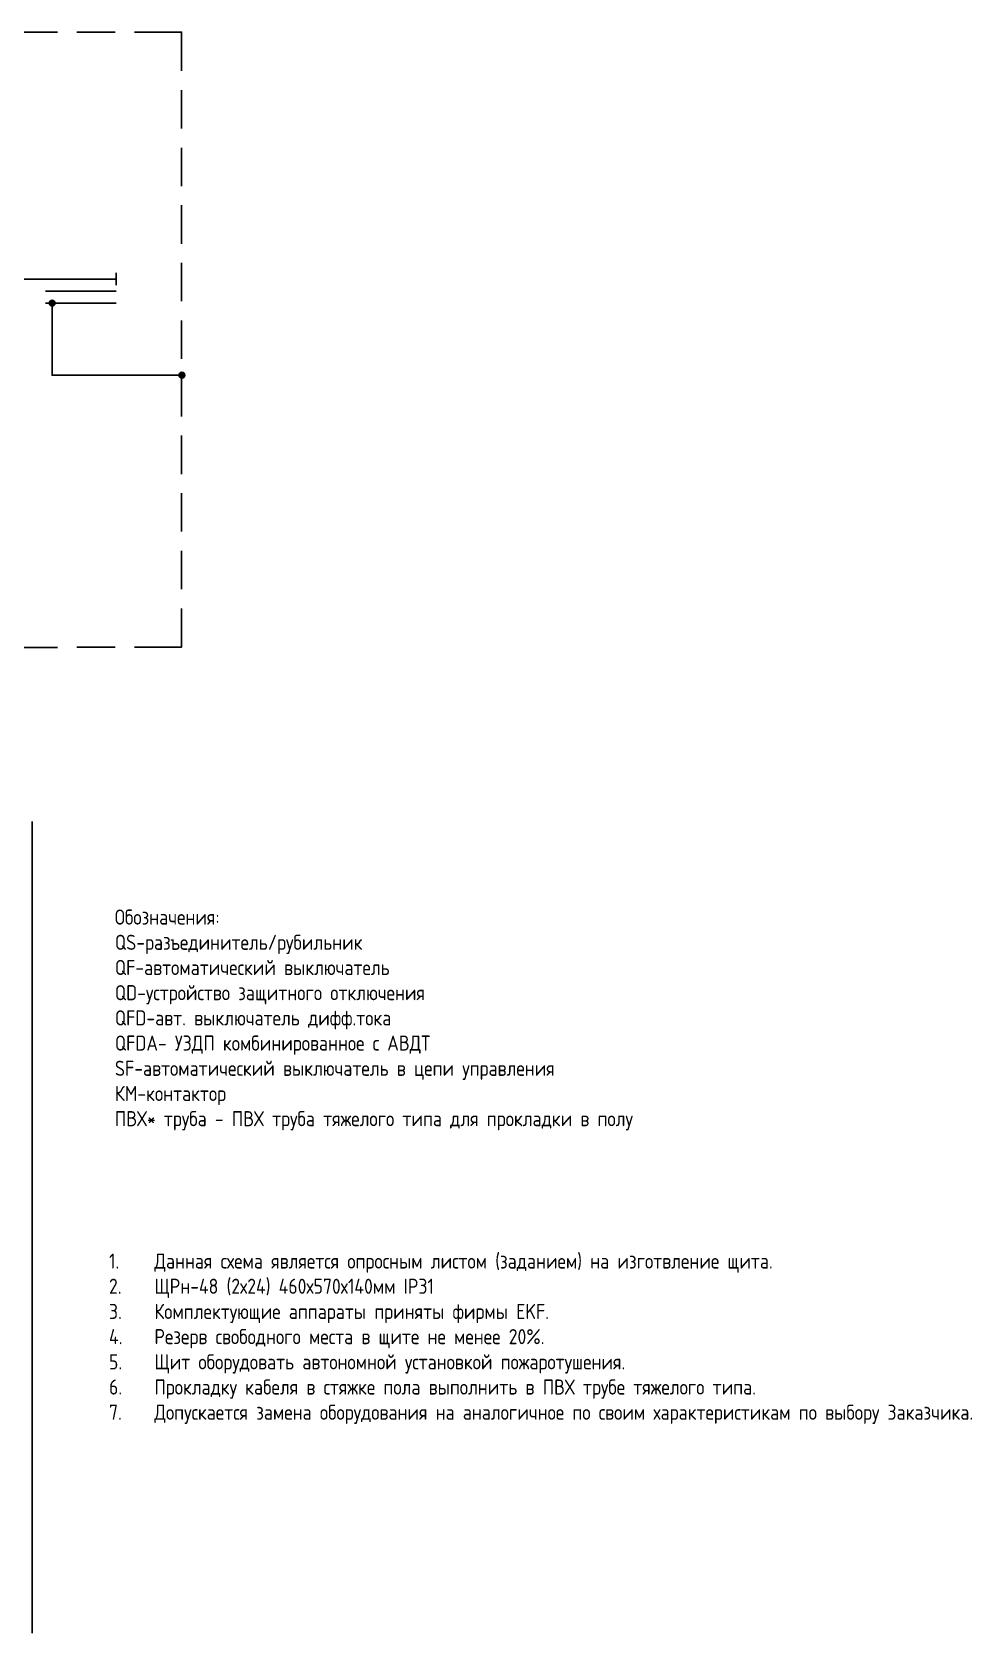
# Model space of a CAD drawing. Header units: millimetres. Extents: x -32 to 417638015, y -35 to 175284279.
# Drawn here: x 416832156 to 416847697, y 175210831 to 175237311 of the extents above; entities that cross this region are included whole.
import ezdxf

# ---------------------------------------------------------------- set-up
doc = ezdxf.new("R2010")
doc.units = ezdxf.units.MM
for name, color, linetype in [('PDF _0', 7, 'Continuous'), ('PDF _4_Однолинейная схема', 7, 'Continuous'), ('PDF _A-ANNO-NOTE', 7, 'Continuous')]:
    doc.layers.add(name, color=color, linetype=linetype)
doc.styles.add('ISOCPEUR', font='isocpeur.ttf', dxfattribs={"width": 0.85, "height": 275})

msp = doc.modelspace()

# ---------------------------------------------------------------- linework, layer by layer
at = {"layer": 'PDF _0', "lineweight": 25}
for points in [[(416831945, 175237311), (416832580, 175237311)], [(416832898, 175237311), (416833533, 175237311)], [(416833850, 175237311), (416834629, 175237311), (416834629, 175236668)], [(416834629, 175236350), (416834629, 175235715)], [(416834629, 175235398), (416834629, 175234763)], [(416834629, 175234445), (416834629, 175233810)], [(416834629, 175233493), (416834629, 175232858)], [(416832487, 175232845), (416832487, 175231634), (416834633, 175231634)], [(416834629, 175232540), (416834629, 175231905)], [(416834629, 175231588), (416834629, 175230953)], [(416834629, 175230635), (416834629, 175230000)], [(416834629, 175229682), (416834629, 175229048)], [(416834625, 175228730), (416834625, 175228095)], [(416834625, 175227777), (416834625, 175227134), (416833850, 175227134)], [(416832580, 175227130), (416831945, 175227130)], [(416833533, 175227134), (416832898, 175227134)], [(416832157, 175224255), (416832157, 175210831)]]:
    msp.add_lwpolyline(points, dxfattribs=at)
for centre in [(416832489, 175232826), (416834635, 175231636)]:
    msp.add_circle(centre, 48.7, dxfattribs=at)
at = {"layer": 'PDF _4_Однолинейная схема', "lineweight": 25}
for points in [[(416833545, 175233226), (416808416, 175233226)], [(416833545, 175233328), (416833545, 175233124)], [(416832381, 175233027), (416833545, 175233027)], [(416832381, 175232824), (416833545, 175232824)]]:
    msp.add_lwpolyline(points, dxfattribs=at)
at = {"layer": 'PDF _A-ANNO-NOTE', "lineweight": 30}
for centre in [(416832489, 175232826), (416834635, 175231636)]:
    msp.add_circle(centre, 48.7, dxfattribs=at)
at = {"layer": 'PDF _A-ANNO-NOTE', "transparency": 33554559}
for points in [[(416832440, 175232841), (416832538, 175232836), (416832436, 175232836)], [(416832538, 175232836), (416832436, 175232836), (416832538, 175232832)], [(416832436, 175232836), (416832538, 175232832), (416832436, 175232832)], [(416832538, 175232832), (416832436, 175232832), (416832538, 175232824)], [(416832436, 175232832), (416832538, 175232824), (416832436, 175232824)], [(416832538, 175232824), (416832436, 175232824), (416832538, 175232820)], [(416832436, 175232824), (416832538, 175232820), (416832436, 175232820)], [(416832538, 175232820), (416832436, 175232820), (416832538, 175232815)], [(416832436, 175232820), (416832538, 175232815), (416832436, 175232815)], [(416832538, 175232815), (416832436, 175232815), (416832533, 175232811)], [(416832436, 175232815), (416832533, 175232811), (416832440, 175232811)], [(416832445, 175232853), (416832529, 175232849), (416832440, 175232849)], [(416832529, 175232849), (416832440, 175232849), (416832533, 175232845)], [(416832440, 175232849), (416832533, 175232845), (416832440, 175232845)], [(416832533, 175232845), (416832440, 175232845), (416832533, 175232841)], [(416832440, 175232845), (416832533, 175232841), (416832440, 175232841)], [(416832533, 175232841), (416832440, 175232841), (416832538, 175232836)], [(416832533, 175232811), (416832440, 175232811), (416832533, 175232807)], [(416832440, 175232811), (416832533, 175232807), (416832440, 175232807)], [(416832533, 175232807), (416832440, 175232807), (416832529, 175232803)], [(416832440, 175232807), (416832529, 175232803), (416832440, 175232803)], [(416832529, 175232803), (416832440, 175232803), (416832529, 175232798)], [(416832440, 175232803), (416832529, 175232798), (416832445, 175232798)], [(416832449, 175232858), (416832529, 175232853), (416832445, 175232853)], [(416832529, 175232853), (416832445, 175232853), (416832529, 175232849)], [(416832529, 175232798), (416832445, 175232798), (416832525, 175232794)], [(416832445, 175232798), (416832525, 175232794), (416832449, 175232794)], [(416832453, 175232862), (416832525, 175232858), (416832449, 175232858)], [(416832525, 175232858), (416832449, 175232858), (416832529, 175232853)], [(416832525, 175232794), (416832449, 175232794), (416832525, 175232790)], [(416832449, 175232794), (416832525, 175232790), (416832453, 175232790)], [(416832457, 175232866), (416832521, 175232862), (416832453, 175232862)], [(416832525, 175232862), (416832525, 175232862), (416832453, 175232862)], [(416832525, 175232862), (416832453, 175232862), (416832521, 175232862)], [(416832525, 175232862), (416832453, 175232862), (416832525, 175232858)], [(416832521, 175232790), (416832521, 175232790), (416832453, 175232790)], [(416832521, 175232790), (416832453, 175232790), (416832525, 175232790)], [(416832521, 175232790), (416832453, 175232790), (416832517, 175232786)], [(416832453, 175232790), (416832517, 175232786), (416832457, 175232786)], [(416832461, 175232870), (416832517, 175232866), (416832457, 175232866)], [(416832517, 175232866), (416832457, 175232866), (416832521, 175232862)], [(416832517, 175232786), (416832457, 175232786), (416832512, 175232781)], [(416832457, 175232786), (416832512, 175232781), (416832461, 175232781)], [(416832466, 175232870), (416832512, 175232870), (416832461, 175232870)], [(416832512, 175232870), (416832461, 175232870), (416832517, 175232866)], [(416832512, 175232781), (416832461, 175232781), (416832508, 175232781)], [(416832461, 175232781), (416832508, 175232781), (416832466, 175232781)], [(416832470, 175232875), (416832508, 175232870), (416832466, 175232870)], [(416832508, 175232870), (416832466, 175232870), (416832512, 175232870)], [(416832508, 175232781), (416832466, 175232781), (416832504, 175232777)], [(416832466, 175232781), (416832504, 175232777), (416832470, 175232777)], [(416832474, 175232875), (416832504, 175232875), (416832470, 175232875)], [(416832504, 175232875), (416832470, 175232875), (416832508, 175232870)], [(416832504, 175232777), (416832470, 175232777), (416832500, 175232777)], [(416832470, 175232777), (416832500, 175232777), (416832474, 175232777)], [(416832478, 175232875), (416832500, 175232875), (416832474, 175232875)], [(416832500, 175232875), (416832474, 175232875), (416832504, 175232875)], [(416832491, 175232777), (416832478, 175232777), (416832474, 175232777)], [(416832474, 175232777), (416832500, 175232777), (416832491, 175232777)], [(416832491, 175232875), (416832478, 175232875), (416832478, 175232875)], [(416832491, 175232875), (416832478, 175232875), (416832500, 175232875)], [(416832491, 175232777), (416832491, 175232777), (416832478, 175232777)], [(416834587, 175231643), (416834684, 175231638), (416834582, 175231638)], [(416834684, 175231638), (416834582, 175231638), (416834684, 175231634)], [(416834582, 175231638), (416834684, 175231634), (416834582, 175231634)], [(416834684, 175231634), (416834582, 175231634), (416834684, 175231630)], [(416834582, 175231634), (416834684, 175231630), (416834582, 175231630)], [(416834684, 175231630), (416834582, 175231630), (416834684, 175231626)], [(416834582, 175231630), (416834684, 175231626), (416834587, 175231626)], [(416834591, 175231655), (416834680, 175231651), (416834587, 175231651)], [(416834680, 175231651), (416834587, 175231651), (416834680, 175231647)], [(416834587, 175231651), (416834680, 175231647), (416834587, 175231647)], [(416834680, 175231647), (416834587, 175231647), (416834684, 175231643)], [(416834587, 175231647), (416834684, 175231643), (416834587, 175231643)], [(416834684, 175231643), (416834587, 175231643), (416834684, 175231638)], [(416834684, 175231626), (416834587, 175231626), (416834680, 175231621)], [(416834587, 175231626), (416834680, 175231621), (416834587, 175231621)], [(416834680, 175231621), (416834587, 175231621), (416834680, 175231617)], [(416834587, 175231621), (416834680, 175231617), (416834587, 175231617)], [(416834680, 175231617), (416834587, 175231617), (416834680, 175231613)], [(416834587, 175231617), (416834680, 175231613), (416834591, 175231613)], [(416834595, 175231664), (416834676, 175231660), (416834591, 175231660)], [(416834676, 175231660), (416834591, 175231660), (416834680, 175231655)], [(416834591, 175231660), (416834680, 175231655), (416834591, 175231655)], [(416834680, 175231655), (416834591, 175231655), (416834680, 175231651)], [(416834680, 175231613), (416834591, 175231613), (416834676, 175231609)], [(416834591, 175231613), (416834676, 175231609), (416834591, 175231609)], [(416834599, 175231668), (416834671, 175231664), (416834595, 175231664)], [(416834671, 175231664), (416834595, 175231664), (416834676, 175231660)], [(416834604, 175231676), (416834667, 175231672), (416834599, 175231672)], [(416834667, 175231672), (416834599, 175231672), (416834671, 175231668)], [(416834599, 175231672), (416834671, 175231668), (416834599, 175231668)], [(416834671, 175231668), (416834599, 175231668), (416834671, 175231664)], [(416834608, 175231676), (416834663, 175231676), (416834604, 175231676)], [(416834663, 175231676), (416834604, 175231676), (416834667, 175231672)], [(416834612, 175231681), (416834659, 175231676), (416834608, 175231676)], [(416834659, 175231676), (416834608, 175231676), (416834663, 175231676)], [(416834616, 175231681), (416834654, 175231681), (416834612, 175231681)], [(416834654, 175231681), (416834612, 175231681), (416834659, 175231676)], [(416834625, 175231685), (416834650, 175231681), (416834616, 175231681)], [(416834650, 175231681), (416834616, 175231681), (416834654, 175231681)], [(416834637, 175231685), (416834625, 175231685), (416834625, 175231685)], [(416834646, 175231685), (416834646, 175231685), (416834625, 175231685)], [(416834646, 175231685), (416834625, 175231685), (416834637, 175231685)], [(416834646, 175231685), (416834625, 175231685), (416834650, 175231681)], [(416834676, 175231609), (416834591, 175231609), (416834671, 175231604)], [(416834591, 175231609), (416834671, 175231604), (416834595, 175231604)], [(416834671, 175231604), (416834595, 175231604), (416834671, 175231600)], [(416834595, 175231604), (416834671, 175231600), (416834599, 175231600)], [(416834671, 175231600), (416834599, 175231600), (416834667, 175231596)], [(416834599, 175231600), (416834667, 175231596), (416834599, 175231596)], [(416834667, 175231596), (416834599, 175231596), (416834663, 175231592)], [(416834599, 175231596), (416834663, 175231592), (416834604, 175231592)], [(416834663, 175231592), (416834604, 175231592), (416834659, 175231592)], [(416834604, 175231592), (416834659, 175231592), (416834608, 175231592)], [(416834659, 175231592), (416834608, 175231592), (416834654, 175231588)], [(416834608, 175231592), (416834654, 175231588), (416834612, 175231588)], [(416834654, 175231588), (416834612, 175231588), (416834650, 175231588)], [(416834612, 175231588), (416834650, 175231588), (416834616, 175231588)], [(416834650, 175231588), (416834616, 175231588), (416834646, 175231588)], [(416834616, 175231588), (416834646, 175231588), (416834625, 175231588)], [(416834637, 175231583), (416834625, 175231583), (416834625, 175231588)], [(416834625, 175231588), (416834646, 175231588), (416834637, 175231583)], [(416834637, 175231583), (416834637, 175231583), (416834625, 175231583)]]:
    msp.add_solid(points, dxfattribs=at)

# ---------------------------------------------------------------- texts
at = {"ltscale": 100, "char_height": 250, "attachment_point": 1, "style": 'ISOCPEUR'}
for s, width, gutter_width, heights, insert in [('Обозначения:\\PQS-разъединитель/рубильник\\PQF-автоматический выключатель\\PQD-устройство защитного отключения\\PQFD-авт. выключатель дифф.тока\\PQFDA- УЗДП комбинированное с АВДТ\\PSF-автоматический выключатель в цепи управления\\PКМ-контактор\\P{\\C0;ПВХ* труба - ПВХ труба тяжелого типа для прокладки в полу}', 9206.65, 1250, [0], (416833526, 175222797)), ('\\pxi-3,l3,t3;1.^IДанная схема является опросным листом (заданием) на изготвление щита.\\P2.^IЩРн-48 (2х24) 460х570х140мм IP31 \\P3.^IКомплектующие аппараты приняты фирмы EKF.\\P4.^IРезерв свободного места в щите не менее 20%.\\P{\\C0;5.^IЩит оборудовать автономной установкой пожаротушения.\\P6.^IПрокладку кабеля в стяжке пола выполнить в ПВХ трубе тяжелого типа.\\P\\A1;\\C256;7.^IДопускается замена оборудования на аналогичное по своим характеристикам по выбору Заказчика.}', 18423.29, 1, [6611], (416833429, 175217108))]:
    msp.add_mtext_dynamic_manual_height_columns(s, width=width, gutter_width=gutter_width, heights=heights, dxfattribs=dict(at, insert=insert))

doc.saveas('drawing.dxf')
